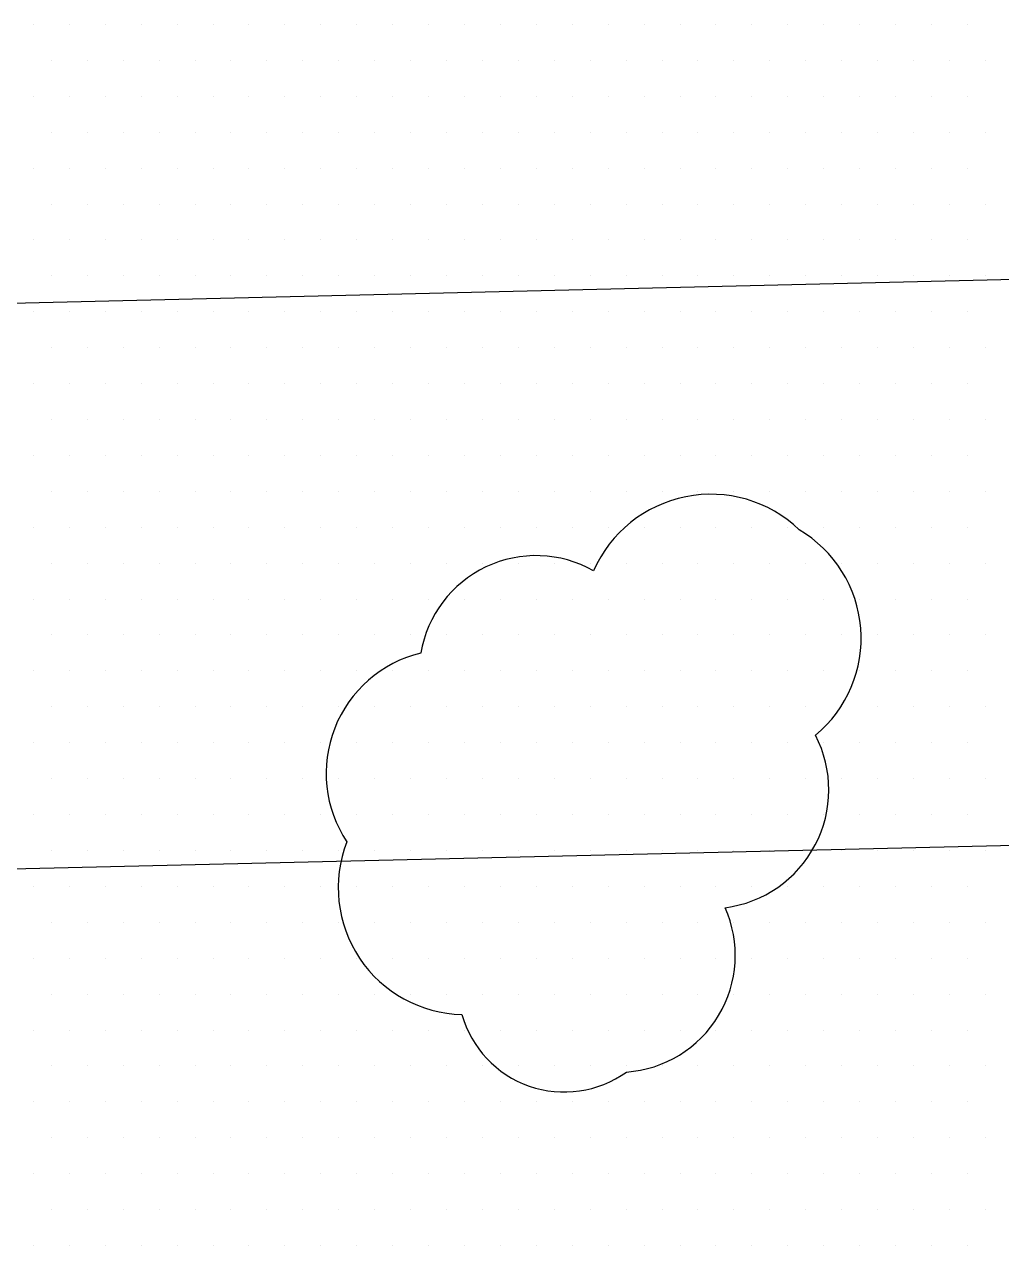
# Model space of a CAD drawing. Header units: millimetres. Extents: x 43168.9 to 43194.6, y -25545.1 to -25543.4.
# Drawn here: x 43172.0412 to 43172.1449, y -25544.8138 to -25544.6843 of the extents above; entities that cross this region are included whole.
import ezdxf

# ---------------------------------------------------------------- set-up
doc = ezdxf.new("R2010")
doc.units = ezdxf.units.MM
doc.header["$LTSCALE"] = 200
doc.linetypes.add('DASHDOT', pattern=[1, 0.5, -0.25, 0, -0.25])
doc.linetypes.add('HIDDEN2', pattern=[0.1875, 0.125, -0.0625])
doc.layers.add('cim_sgh', color=7, linetype='Continuous', true_color=0x248f00)
doc.layers.add('izd.tas.alt_sgh', color=214, linetype='HIDDEN2')
doc.layers.add('yapi-yaklasma_sgh', color=41, linetype='DASHDOT')

msp = doc.modelspace()

# ---------------------------------------------------------------- linework, layer by layer
for centre, radius, start, end in [((43172.11402, -25544.74767), 0.01357, 46.3055, 156.3055), ((43172.11663, -25544.74937), 0.01334, 309.5758, 59.5758), ((43172.09549, -25544.75299), 0.01238, 60.4544, 170.4544), ((43172.08637, -25544.76371), 0.01314, 103.6214, 213.6214), ((43172.11393, -25544.76545), 0.01261, 277.3445, 27.3445), ((43172.08794, -25544.77586), 0.01343, 158.7009, 268.7009), ((43172.10421, -25544.78301), 0.01241, 274.026, 24.026), ((43172.09849, -25544.78623), 0.01128, 195.7173, 305.7173)]:
    msp.add_arc(centre, radius, start, end)
at = {"layer": 'cim_sgh'}
for p, q in [((43172.04218, -25544.68426), (43172.04218, -25544.68426)), ((43172.04599, -25544.68426), (43172.04599, -25544.68426)), ((43172.0498, -25544.68426), (43172.0498, -25544.68426)), ((43172.05361, -25544.68426), (43172.05361, -25544.68426)), ((43172.05742, -25544.68426), (43172.05742, -25544.68426)), ((43172.06123, -25544.68426), (43172.06123, -25544.68426)), ((43172.06504, -25544.68426), (43172.06504, -25544.68426)), ((43172.06885, -25544.68426), (43172.06885, -25544.68426)), ((43172.07266, -25544.68426), (43172.07266, -25544.68426)), ((43172.07647, -25544.68426), (43172.07647, -25544.68426)), ((43172.08028, -25544.68426), (43172.08028, -25544.68426)), ((43172.08409, -25544.68426), (43172.08409, -25544.68426)), ((43172.0879, -25544.68426), (43172.0879, -25544.68426)), ((43172.09171, -25544.68426), (43172.09171, -25544.68426)), ((43172.09552, -25544.68426), (43172.09552, -25544.68426)), ((43172.09933, -25544.68426), (43172.09933, -25544.68426)), ((43172.10314, -25544.68426), (43172.10314, -25544.68426)), ((43172.10695, -25544.68426), (43172.10695, -25544.68426)), ((43172.11076, -25544.68426), (43172.11076, -25544.68426)), ((43172.11457, -25544.68426), (43172.11457, -25544.68426)), ((43172.11838, -25544.68426), (43172.11838, -25544.68426)), ((43172.12219, -25544.68426), (43172.12219, -25544.68426)), ((43172.126, -25544.68426), (43172.126, -25544.68426)), ((43172.12981, -25544.68426), (43172.12981, -25544.68426)), ((43172.13362, -25544.68426), (43172.13362, -25544.68426)), ((43172.13743, -25544.68426), (43172.13743, -25544.68426)), ((43172.14124, -25544.68426), (43172.14124, -25544.68426)), ((43172.04408, -25544.68807), (43172.04408, -25544.68807)), ((43172.04789, -25544.68807), (43172.04789, -25544.68807)), ((43172.0517, -25544.68807), (43172.0517, -25544.68807)), ((43172.05551, -25544.68807), (43172.05551, -25544.68807)), ((43172.05932, -25544.68807), (43172.05932, -25544.68807)), ((43172.06313, -25544.68807), (43172.06313, -25544.68807)), ((43172.06694, -25544.68807), (43172.06694, -25544.68807)), ((43172.07075, -25544.68807), (43172.07075, -25544.68807)), ((43172.07456, -25544.68807), (43172.07456, -25544.68807)), ((43172.07837, -25544.68807), (43172.07837, -25544.68807)), ((43172.08218, -25544.68807), (43172.08218, -25544.68807)), ((43172.08599, -25544.68807), (43172.08599, -25544.68807)), ((43172.0898, -25544.68807), (43172.0898, -25544.68807)), ((43172.09361, -25544.68807), (43172.09361, -25544.68807)), ((43172.09742, -25544.68807), (43172.09742, -25544.68807)), ((43172.10123, -25544.68807), (43172.10123, -25544.68807)), ((43172.10504, -25544.68807), (43172.10504, -25544.68807)), ((43172.10885, -25544.68807), (43172.10885, -25544.68807)), ((43172.11266, -25544.68807), (43172.11266, -25544.68807)), ((43172.11647, -25544.68807), (43172.11647, -25544.68807)), ((43172.12028, -25544.68807), (43172.12028, -25544.68807)), ((43172.12409, -25544.68807), (43172.12409, -25544.68807)), ((43172.1279, -25544.68807), (43172.1279, -25544.68807)), ((43172.13171, -25544.68807), (43172.13171, -25544.68807)), ((43172.13552, -25544.68807), (43172.13552, -25544.68807)), ((43172.13933, -25544.68807), (43172.13933, -25544.68807)), ((43172.14314, -25544.68807), (43172.14314, -25544.68807)), ((43172.04218, -25544.69188), (43172.04218, -25544.69188)), ((43172.04599, -25544.69188), (43172.04599, -25544.69188)), ((43172.0498, -25544.69188), (43172.0498, -25544.69188)), ((43172.05361, -25544.69188), (43172.05361, -25544.69188)), ((43172.05742, -25544.69188), (43172.05742, -25544.69188)), ((43172.06123, -25544.69188), (43172.06123, -25544.69188)), ((43172.06504, -25544.69188), (43172.06504, -25544.69188)), ((43172.06885, -25544.69188), (43172.06885, -25544.69188)), ((43172.07266, -25544.69188), (43172.07266, -25544.69188)), ((43172.07647, -25544.69188), (43172.07647, -25544.69188)), ((43172.08028, -25544.69188), (43172.08028, -25544.69188)), ((43172.08409, -25544.69188), (43172.08409, -25544.69188)), ((43172.0879, -25544.69188), (43172.0879, -25544.69188)), ((43172.09171, -25544.69188), (43172.09171, -25544.69188)), ((43172.09552, -25544.69188), (43172.09552, -25544.69188)), ((43172.09933, -25544.69188), (43172.09933, -25544.69188)), ((43172.10314, -25544.69188), (43172.10314, -25544.69188)), ((43172.10695, -25544.69188), (43172.10695, -25544.69188)), ((43172.11076, -25544.69188), (43172.11076, -25544.69188)), ((43172.11457, -25544.69188), (43172.11457, -25544.69188)), ((43172.11838, -25544.69188), (43172.11838, -25544.69188)), ((43172.12219, -25544.69188), (43172.12219, -25544.69188)), ((43172.126, -25544.69188), (43172.126, -25544.69188)), ((43172.12981, -25544.69188), (43172.12981, -25544.69188)), ((43172.13362, -25544.69188), (43172.13362, -25544.69188)), ((43172.13743, -25544.69188), (43172.13743, -25544.69188)), ((43172.14124, -25544.69188), (43172.14124, -25544.69188)), ((43172.04408, -25544.69569), (43172.04408, -25544.69569)), ((43172.04789, -25544.69569), (43172.04789, -25544.69569)), ((43172.0517, -25544.69569), (43172.0517, -25544.69569)), ((43172.05551, -25544.69569), (43172.05551, -25544.69569)), ((43172.05932, -25544.69569), (43172.05932, -25544.69569)), ((43172.06313, -25544.69569), (43172.06313, -25544.69569)), ((43172.06694, -25544.69569), (43172.06694, -25544.69569)), ((43172.07075, -25544.69569), (43172.07075, -25544.69569)), ((43172.07456, -25544.69569), (43172.07456, -25544.69569)), ((43172.07837, -25544.69569), (43172.07837, -25544.69569)), ((43172.08218, -25544.69569), (43172.08218, -25544.69569)), ((43172.08599, -25544.69569), (43172.08599, -25544.69569)), ((43172.0898, -25544.69569), (43172.0898, -25544.69569)), ((43172.09361, -25544.69569), (43172.09361, -25544.69569)), ((43172.09742, -25544.69569), (43172.09742, -25544.69569)), ((43172.10123, -25544.69569), (43172.10123, -25544.69569)), ((43172.10504, -25544.69569), (43172.10504, -25544.69569)), ((43172.10885, -25544.69569), (43172.10885, -25544.69569)), ((43172.11266, -25544.69569), (43172.11266, -25544.69569)), ((43172.11647, -25544.69569), (43172.11647, -25544.69569)), ((43172.12028, -25544.69569), (43172.12028, -25544.69569)), ((43172.12409, -25544.69569), (43172.12409, -25544.69569)), ((43172.1279, -25544.69569), (43172.1279, -25544.69569)), ((43172.13171, -25544.69569), (43172.13171, -25544.69569)), ((43172.13552, -25544.69569), (43172.13552, -25544.69569)), ((43172.13933, -25544.69569), (43172.13933, -25544.69569)), ((43172.14314, -25544.69569), (43172.14314, -25544.69569)), ((43172.04218, -25544.6995), (43172.04218, -25544.6995)), ((43172.04599, -25544.6995), (43172.04599, -25544.6995)), ((43172.0498, -25544.6995), (43172.0498, -25544.6995)), ((43172.05361, -25544.6995), (43172.05361, -25544.6995)), ((43172.05742, -25544.6995), (43172.05742, -25544.6995)), ((43172.06123, -25544.6995), (43172.06123, -25544.6995)), ((43172.06504, -25544.6995), (43172.06504, -25544.6995)), ((43172.06885, -25544.6995), (43172.06885, -25544.6995)), ((43172.07266, -25544.6995), (43172.07266, -25544.6995)), ((43172.07647, -25544.6995), (43172.07647, -25544.6995)), ((43172.08028, -25544.6995), (43172.08028, -25544.6995)), ((43172.08409, -25544.6995), (43172.08409, -25544.6995)), ((43172.0879, -25544.6995), (43172.0879, -25544.6995)), ((43172.09171, -25544.6995), (43172.09171, -25544.6995)), ((43172.09552, -25544.6995), (43172.09552, -25544.6995)), ((43172.09933, -25544.6995), (43172.09933, -25544.6995)), ((43172.10314, -25544.6995), (43172.10314, -25544.6995)), ((43172.10695, -25544.6995), (43172.10695, -25544.6995)), ((43172.11076, -25544.6995), (43172.11076, -25544.6995)), ((43172.11457, -25544.6995), (43172.11457, -25544.6995)), ((43172.11838, -25544.6995), (43172.11838, -25544.6995)), ((43172.12219, -25544.6995), (43172.12219, -25544.6995)), ((43172.126, -25544.6995), (43172.126, -25544.6995)), ((43172.12981, -25544.6995), (43172.12981, -25544.6995)), ((43172.13362, -25544.6995), (43172.13362, -25544.6995)), ((43172.13743, -25544.6995), (43172.13743, -25544.6995)), ((43172.14124, -25544.6995), (43172.14124, -25544.6995)), ((43172.04408, -25544.70331), (43172.04408, -25544.70331)), ((43172.04789, -25544.70331), (43172.04789, -25544.70331)), ((43172.0517, -25544.70331), (43172.0517, -25544.70331)), ((43172.05551, -25544.70331), (43172.05551, -25544.70331)), ((43172.05932, -25544.70331), (43172.05932, -25544.70331)), ((43172.06313, -25544.70331), (43172.06313, -25544.70331)), ((43172.06694, -25544.70331), (43172.06694, -25544.70331)), ((43172.07075, -25544.70331), (43172.07075, -25544.70331)), ((43172.07456, -25544.70331), (43172.07456, -25544.70331)), ((43172.07837, -25544.70331), (43172.07837, -25544.70331)), ((43172.08218, -25544.70331), (43172.08218, -25544.70331)), ((43172.08599, -25544.70331), (43172.08599, -25544.70331)), ((43172.0898, -25544.70331), (43172.0898, -25544.70331)), ((43172.09361, -25544.70331), (43172.09361, -25544.70331)), ((43172.09742, -25544.70331), (43172.09742, -25544.70331)), ((43172.10123, -25544.70331), (43172.10123, -25544.70331)), ((43172.10504, -25544.70331), (43172.10504, -25544.70331)), ((43172.10885, -25544.70331), (43172.10885, -25544.70331)), ((43172.11266, -25544.70331), (43172.11266, -25544.70331)), ((43172.11647, -25544.70331), (43172.11647, -25544.70331)), ((43172.12028, -25544.70331), (43172.12028, -25544.70331)), ((43172.12409, -25544.70331), (43172.12409, -25544.70331)), ((43172.1279, -25544.70331), (43172.1279, -25544.70331)), ((43172.13171, -25544.70331), (43172.13171, -25544.70331)), ((43172.13552, -25544.70331), (43172.13552, -25544.70331)), ((43172.13933, -25544.70331), (43172.13933, -25544.70331)), ((43172.14314, -25544.70331), (43172.14314, -25544.70331)), ((43172.04218, -25544.70712), (43172.04218, -25544.70712)), ((43172.04599, -25544.70712), (43172.04599, -25544.70712)), ((43172.0498, -25544.70712), (43172.0498, -25544.70712)), ((43172.05361, -25544.70712), (43172.05361, -25544.70712)), ((43172.05742, -25544.70712), (43172.05742, -25544.70712)), ((43172.06123, -25544.70712), (43172.06123, -25544.70712)), ((43172.06504, -25544.70712), (43172.06504, -25544.70712)), ((43172.06885, -25544.70712), (43172.06885, -25544.70712)), ((43172.07266, -25544.70712), (43172.07266, -25544.70712)), ((43172.07647, -25544.70712), (43172.07647, -25544.70712)), ((43172.08028, -25544.70712), (43172.08028, -25544.70712)), ((43172.08409, -25544.70712), (43172.08409, -25544.70712)), ((43172.0879, -25544.70712), (43172.0879, -25544.70712)), ((43172.09171, -25544.70712), (43172.09171, -25544.70712)), ((43172.09552, -25544.70712), (43172.09552, -25544.70712)), ((43172.09933, -25544.70712), (43172.09933, -25544.70712)), ((43172.10314, -25544.70712), (43172.10314, -25544.70712)), ((43172.10695, -25544.70712), (43172.10695, -25544.70712)), ((43172.11076, -25544.70712), (43172.11076, -25544.70712)), ((43172.11457, -25544.70712), (43172.11457, -25544.70712)), ((43172.11838, -25544.70712), (43172.11838, -25544.70712)), ((43172.12219, -25544.70712), (43172.12219, -25544.70712)), ((43172.126, -25544.70712), (43172.126, -25544.70712)), ((43172.12981, -25544.70712), (43172.12981, -25544.70712)), ((43172.13362, -25544.70712), (43172.13362, -25544.70712)), ((43172.13743, -25544.70712), (43172.13743, -25544.70712)), ((43172.14124, -25544.70712), (43172.14124, -25544.70712)), ((43172.04408, -25544.71093), (43172.04408, -25544.71093)), ((43172.04789, -25544.71093), (43172.04789, -25544.71093)), ((43172.0517, -25544.71093), (43172.0517, -25544.71093)), ((43172.05551, -25544.71093), (43172.05551, -25544.71093)), ((43172.05932, -25544.71093), (43172.05932, -25544.71093)), ((43172.06313, -25544.71093), (43172.06313, -25544.71093)), ((43172.06694, -25544.71093), (43172.06694, -25544.71093)), ((43172.07075, -25544.71093), (43172.07075, -25544.71093)), ((43172.07456, -25544.71093), (43172.07456, -25544.71093)), ((43172.07837, -25544.71093), (43172.07837, -25544.71093)), ((43172.08218, -25544.71093), (43172.08218, -25544.71093)), ((43172.08599, -25544.71093), (43172.08599, -25544.71093)), ((43172.0898, -25544.71093), (43172.0898, -25544.71093)), ((43172.09361, -25544.71093), (43172.09361, -25544.71093)), ((43172.09742, -25544.71093), (43172.09742, -25544.71093)), ((43172.10123, -25544.71093), (43172.10123, -25544.71093)), ((43172.10504, -25544.71093), (43172.10504, -25544.71093)), ((43172.10885, -25544.71093), (43172.10885, -25544.71093)), ((43172.11266, -25544.71093), (43172.11266, -25544.71093)), ((43172.11647, -25544.71093), (43172.11647, -25544.71093)), ((43172.12028, -25544.71093), (43172.12028, -25544.71093)), ((43172.12409, -25544.71093), (43172.12409, -25544.71093)), ((43172.1279, -25544.71093), (43172.1279, -25544.71093)), ((43172.13171, -25544.71093), (43172.13171, -25544.71093)), ((43172.13552, -25544.71093), (43172.13552, -25544.71093)), ((43172.13933, -25544.71093), (43172.13933, -25544.71093)), ((43172.14314, -25544.71093), (43172.14314, -25544.71093)), ((43172.04218, -25544.71474), (43172.04218, -25544.71474)), ((43172.04599, -25544.71474), (43172.04599, -25544.71474)), ((43172.0498, -25544.71474), (43172.0498, -25544.71474)), ((43172.05361, -25544.71474), (43172.05361, -25544.71474)), ((43172.05742, -25544.71474), (43172.05742, -25544.71474)), ((43172.06123, -25544.71474), (43172.06123, -25544.71474)), ((43172.06504, -25544.71474), (43172.06504, -25544.71474)), ((43172.06885, -25544.71474), (43172.06885, -25544.71474)), ((43172.07266, -25544.71474), (43172.07266, -25544.71474)), ((43172.07647, -25544.71474), (43172.07647, -25544.71474)), ((43172.08028, -25544.71474), (43172.08028, -25544.71474)), ((43172.08409, -25544.71474), (43172.08409, -25544.71474)), ((43172.0879, -25544.71474), (43172.0879, -25544.71474)), ((43172.09171, -25544.71474), (43172.09171, -25544.71474)), ((43172.09552, -25544.71474), (43172.09552, -25544.71474)), ((43172.09933, -25544.71474), (43172.09933, -25544.71474)), ((43172.10314, -25544.71474), (43172.10314, -25544.71474)), ((43172.10695, -25544.71474), (43172.10695, -25544.71474)), ((43172.11076, -25544.71474), (43172.11076, -25544.71474)), ((43172.11457, -25544.71474), (43172.11457, -25544.71474)), ((43172.11838, -25544.71474), (43172.11838, -25544.71474)), ((43172.12219, -25544.71474), (43172.12219, -25544.71474)), ((43172.126, -25544.71474), (43172.126, -25544.71474)), ((43172.12981, -25544.71474), (43172.12981, -25544.71474)), ((43172.13362, -25544.71474), (43172.13362, -25544.71474)), ((43172.13743, -25544.71474), (43172.13743, -25544.71474)), ((43172.14124, -25544.71474), (43172.14124, -25544.71474)), ((43172.04408, -25544.71855), (43172.04408, -25544.71855)), ((43172.04789, -25544.71855), (43172.04789, -25544.71855)), ((43172.0517, -25544.71855), (43172.0517, -25544.71855)), ((43172.05551, -25544.71855), (43172.05551, -25544.71855)), ((43172.05932, -25544.71855), (43172.05932, -25544.71855)), ((43172.06313, -25544.71855), (43172.06313, -25544.71855)), ((43172.06694, -25544.71855), (43172.06694, -25544.71855)), ((43172.07075, -25544.71855), (43172.07075, -25544.71855)), ((43172.07456, -25544.71855), (43172.07456, -25544.71855)), ((43172.07837, -25544.71855), (43172.07837, -25544.71855)), ((43172.08218, -25544.71855), (43172.08218, -25544.71855)), ((43172.08599, -25544.71855), (43172.08599, -25544.71855)), ((43172.0898, -25544.71855), (43172.0898, -25544.71855)), ((43172.09361, -25544.71855), (43172.09361, -25544.71855)), ((43172.09742, -25544.71855), (43172.09742, -25544.71855)), ((43172.10123, -25544.71855), (43172.10123, -25544.71855)), ((43172.10504, -25544.71855), (43172.10504, -25544.71855)), ((43172.10885, -25544.71855), (43172.10885, -25544.71855)), ((43172.11266, -25544.71855), (43172.11266, -25544.71855)), ((43172.11647, -25544.71855), (43172.11647, -25544.71855)), ((43172.12028, -25544.71855), (43172.12028, -25544.71855)), ((43172.12409, -25544.71855), (43172.12409, -25544.71855)), ((43172.1279, -25544.71855), (43172.1279, -25544.71855)), ((43172.13171, -25544.71855), (43172.13171, -25544.71855)), ((43172.13552, -25544.71855), (43172.13552, -25544.71855)), ((43172.13933, -25544.71855), (43172.13933, -25544.71855)), ((43172.14314, -25544.71855), (43172.14314, -25544.71855)), ((43172.04218, -25544.72236), (43172.04218, -25544.72236)), ((43172.04599, -25544.72236), (43172.04599, -25544.72236)), ((43172.0498, -25544.72236), (43172.0498, -25544.72236)), ((43172.05361, -25544.72236), (43172.05361, -25544.72236)), ((43172.05742, -25544.72236), (43172.05742, -25544.72236)), ((43172.06123, -25544.72236), (43172.06123, -25544.72236)), ((43172.06504, -25544.72236), (43172.06504, -25544.72236)), ((43172.06885, -25544.72236), (43172.06885, -25544.72236)), ((43172.07266, -25544.72236), (43172.07266, -25544.72236)), ((43172.07647, -25544.72236), (43172.07647, -25544.72236)), ((43172.08028, -25544.72236), (43172.08028, -25544.72236)), ((43172.08409, -25544.72236), (43172.08409, -25544.72236)), ((43172.0879, -25544.72236), (43172.0879, -25544.72236)), ((43172.09171, -25544.72236), (43172.09171, -25544.72236)), ((43172.09552, -25544.72236), (43172.09552, -25544.72236)), ((43172.09933, -25544.72236), (43172.09933, -25544.72236)), ((43172.10314, -25544.72236), (43172.10314, -25544.72236)), ((43172.10695, -25544.72236), (43172.10695, -25544.72236)), ((43172.11076, -25544.72236), (43172.11076, -25544.72236)), ((43172.11457, -25544.72236), (43172.11457, -25544.72236)), ((43172.11838, -25544.72236), (43172.11838, -25544.72236)), ((43172.12219, -25544.72236), (43172.12219, -25544.72236)), ((43172.126, -25544.72236), (43172.126, -25544.72236)), ((43172.12981, -25544.72236), (43172.12981, -25544.72236)), ((43172.13362, -25544.72236), (43172.13362, -25544.72236)), ((43172.13743, -25544.72236), (43172.13743, -25544.72236)), ((43172.14124, -25544.72236), (43172.14124, -25544.72236)), ((43172.04408, -25544.72617), (43172.04408, -25544.72617)), ((43172.04789, -25544.72617), (43172.04789, -25544.72617)), ((43172.0517, -25544.72617), (43172.0517, -25544.72617)), ((43172.05551, -25544.72617), (43172.05551, -25544.72617)), ((43172.05932, -25544.72617), (43172.05932, -25544.72617)), ((43172.06313, -25544.72617), (43172.06313, -25544.72617)), ((43172.06694, -25544.72617), (43172.06694, -25544.72617)), ((43172.07075, -25544.72617), (43172.07075, -25544.72617)), ((43172.07456, -25544.72617), (43172.07456, -25544.72617)), ((43172.07837, -25544.72617), (43172.07837, -25544.72617)), ((43172.08218, -25544.72617), (43172.08218, -25544.72617)), ((43172.08599, -25544.72617), (43172.08599, -25544.72617)), ((43172.0898, -25544.72617), (43172.0898, -25544.72617)), ((43172.09361, -25544.72617), (43172.09361, -25544.72617)), ((43172.09742, -25544.72617), (43172.09742, -25544.72617)), ((43172.10123, -25544.72617), (43172.10123, -25544.72617)), ((43172.10504, -25544.72617), (43172.10504, -25544.72617)), ((43172.10885, -25544.72617), (43172.10885, -25544.72617)), ((43172.11266, -25544.72617), (43172.11266, -25544.72617)), ((43172.11647, -25544.72617), (43172.11647, -25544.72617)), ((43172.12028, -25544.72617), (43172.12028, -25544.72617)), ((43172.12409, -25544.72617), (43172.12409, -25544.72617)), ((43172.1279, -25544.72617), (43172.1279, -25544.72617)), ((43172.13171, -25544.72617), (43172.13171, -25544.72617)), ((43172.13552, -25544.72617), (43172.13552, -25544.72617)), ((43172.13933, -25544.72617), (43172.13933, -25544.72617)), ((43172.14314, -25544.72617), (43172.14314, -25544.72617)), ((43172.04218, -25544.72998), (43172.04218, -25544.72998)), ((43172.04599, -25544.72998), (43172.04599, -25544.72998)), ((43172.0498, -25544.72998), (43172.0498, -25544.72998)), ((43172.05361, -25544.72998), (43172.05361, -25544.72998)), ((43172.05742, -25544.72998), (43172.05742, -25544.72998)), ((43172.06123, -25544.72998), (43172.06123, -25544.72998)), ((43172.06504, -25544.72998), (43172.06504, -25544.72998)), ((43172.06885, -25544.72998), (43172.06885, -25544.72998)), ((43172.07266, -25544.72998), (43172.07266, -25544.72998)), ((43172.07647, -25544.72998), (43172.07647, -25544.72998)), ((43172.08028, -25544.72998), (43172.08028, -25544.72998)), ((43172.08409, -25544.72998), (43172.08409, -25544.72998)), ((43172.0879, -25544.72998), (43172.0879, -25544.72998)), ((43172.09171, -25544.72998), (43172.09171, -25544.72998)), ((43172.09552, -25544.72998), (43172.09552, -25544.72998)), ((43172.09933, -25544.72998), (43172.09933, -25544.72998)), ((43172.10314, -25544.72998), (43172.10314, -25544.72998)), ((43172.10695, -25544.72998), (43172.10695, -25544.72998)), ((43172.11076, -25544.72998), (43172.11076, -25544.72998)), ((43172.11457, -25544.72998), (43172.11457, -25544.72998)), ((43172.11838, -25544.72998), (43172.11838, -25544.72998)), ((43172.12219, -25544.72998), (43172.12219, -25544.72998)), ((43172.126, -25544.72998), (43172.126, -25544.72998)), ((43172.12981, -25544.72998), (43172.12981, -25544.72998)), ((43172.13362, -25544.72998), (43172.13362, -25544.72998)), ((43172.13743, -25544.72998), (43172.13743, -25544.72998)), ((43172.14124, -25544.72998), (43172.14124, -25544.72998)), ((43172.04408, -25544.73379), (43172.04408, -25544.73379)), ((43172.04789, -25544.73379), (43172.04789, -25544.73379)), ((43172.0517, -25544.73379), (43172.0517, -25544.73379)), ((43172.05551, -25544.73379), (43172.05551, -25544.73379)), ((43172.05932, -25544.73379), (43172.05932, -25544.73379)), ((43172.06313, -25544.73379), (43172.06313, -25544.73379)), ((43172.06694, -25544.73379), (43172.06694, -25544.73379)), ((43172.07075, -25544.73379), (43172.07075, -25544.73379)), ((43172.07456, -25544.73379), (43172.07456, -25544.73379)), ((43172.07837, -25544.73379), (43172.07837, -25544.73379)), ((43172.08218, -25544.73379), (43172.08218, -25544.73379)), ((43172.08599, -25544.73379), (43172.08599, -25544.73379)), ((43172.0898, -25544.73379), (43172.0898, -25544.73379)), ((43172.09361, -25544.73379), (43172.09361, -25544.73379)), ((43172.09742, -25544.73379), (43172.09742, -25544.73379)), ((43172.10123, -25544.73379), (43172.10123, -25544.73379)), ((43172.10504, -25544.73379), (43172.10504, -25544.73379)), ((43172.10885, -25544.73379), (43172.10885, -25544.73379)), ((43172.11266, -25544.73379), (43172.11266, -25544.73379)), ((43172.11647, -25544.73379), (43172.11647, -25544.73379)), ((43172.12028, -25544.73379), (43172.12028, -25544.73379)), ((43172.12409, -25544.73379), (43172.12409, -25544.73379)), ((43172.1279, -25544.73379), (43172.1279, -25544.73379)), ((43172.13171, -25544.73379), (43172.13171, -25544.73379)), ((43172.13552, -25544.73379), (43172.13552, -25544.73379)), ((43172.13933, -25544.73379), (43172.13933, -25544.73379)), ((43172.14314, -25544.73379), (43172.14314, -25544.73379)), ((43172.04218, -25544.7376), (43172.04218, -25544.7376)), ((43172.04599, -25544.7376), (43172.04599, -25544.7376)), ((43172.0498, -25544.7376), (43172.0498, -25544.7376)), ((43172.05361, -25544.7376), (43172.05361, -25544.7376)), ((43172.05742, -25544.7376), (43172.05742, -25544.7376)), ((43172.06123, -25544.7376), (43172.06123, -25544.7376)), ((43172.06504, -25544.7376), (43172.06504, -25544.7376)), ((43172.06885, -25544.7376), (43172.06885, -25544.7376)), ((43172.07266, -25544.7376), (43172.07266, -25544.7376)), ((43172.07647, -25544.7376), (43172.07647, -25544.7376)), ((43172.08028, -25544.7376), (43172.08028, -25544.7376)), ((43172.08409, -25544.7376), (43172.08409, -25544.7376)), ((43172.0879, -25544.7376), (43172.0879, -25544.7376)), ((43172.09171, -25544.7376), (43172.09171, -25544.7376)), ((43172.09552, -25544.7376), (43172.09552, -25544.7376)), ((43172.09933, -25544.7376), (43172.09933, -25544.7376)), ((43172.10314, -25544.7376), (43172.10314, -25544.7376)), ((43172.10695, -25544.7376), (43172.10695, -25544.7376)), ((43172.11076, -25544.7376), (43172.11076, -25544.7376)), ((43172.11457, -25544.7376), (43172.11457, -25544.7376)), ((43172.11838, -25544.7376), (43172.11838, -25544.7376)), ((43172.12219, -25544.7376), (43172.12219, -25544.7376)), ((43172.126, -25544.7376), (43172.126, -25544.7376)), ((43172.12981, -25544.7376), (43172.12981, -25544.7376)), ((43172.13362, -25544.7376), (43172.13362, -25544.7376)), ((43172.13743, -25544.7376), (43172.13743, -25544.7376)), ((43172.14124, -25544.7376), (43172.14124, -25544.7376)), ((43172.04408, -25544.74141), (43172.04408, -25544.74141)), ((43172.04789, -25544.74141), (43172.04789, -25544.74141)), ((43172.0517, -25544.74141), (43172.0517, -25544.74141)), ((43172.05551, -25544.74141), (43172.05551, -25544.74141)), ((43172.05932, -25544.74141), (43172.05932, -25544.74141)), ((43172.06313, -25544.74141), (43172.06313, -25544.74141)), ((43172.06694, -25544.74141), (43172.06694, -25544.74141)), ((43172.07075, -25544.74141), (43172.07075, -25544.74141)), ((43172.07456, -25544.74141), (43172.07456, -25544.74141)), ((43172.07837, -25544.74141), (43172.07837, -25544.74141)), ((43172.08218, -25544.74141), (43172.08218, -25544.74141)), ((43172.08599, -25544.74141), (43172.08599, -25544.74141)), ((43172.0898, -25544.74141), (43172.0898, -25544.74141)), ((43172.09361, -25544.74141), (43172.09361, -25544.74141)), ((43172.09742, -25544.74141), (43172.09742, -25544.74141)), ((43172.10123, -25544.74141), (43172.10123, -25544.74141)), ((43172.10504, -25544.74141), (43172.10504, -25544.74141)), ((43172.10885, -25544.74141), (43172.10885, -25544.74141)), ((43172.11266, -25544.74141), (43172.11266, -25544.74141)), ((43172.11647, -25544.74141), (43172.11647, -25544.74141)), ((43172.12028, -25544.74141), (43172.12028, -25544.74141)), ((43172.12409, -25544.74141), (43172.12409, -25544.74141)), ((43172.1279, -25544.74141), (43172.1279, -25544.74141)), ((43172.13171, -25544.74141), (43172.13171, -25544.74141)), ((43172.13552, -25544.74141), (43172.13552, -25544.74141)), ((43172.13933, -25544.74141), (43172.13933, -25544.74141)), ((43172.14314, -25544.74141), (43172.14314, -25544.74141)), ((43172.04218, -25544.74522), (43172.04218, -25544.74522)), ((43172.04599, -25544.74522), (43172.04599, -25544.74522)), ((43172.0498, -25544.74522), (43172.0498, -25544.74522)), ((43172.05361, -25544.74522), (43172.05361, -25544.74522)), ((43172.05742, -25544.74522), (43172.05742, -25544.74522)), ((43172.06123, -25544.74522), (43172.06123, -25544.74522)), ((43172.06504, -25544.74522), (43172.06504, -25544.74522)), ((43172.06885, -25544.74522), (43172.06885, -25544.74522)), ((43172.07266, -25544.74522), (43172.07266, -25544.74522)), ((43172.07647, -25544.74522), (43172.07647, -25544.74522)), ((43172.08028, -25544.74522), (43172.08028, -25544.74522)), ((43172.08409, -25544.74522), (43172.08409, -25544.74522)), ((43172.0879, -25544.74522), (43172.0879, -25544.74522)), ((43172.09171, -25544.74522), (43172.09171, -25544.74522)), ((43172.09552, -25544.74522), (43172.09552, -25544.74522)), ((43172.09933, -25544.74522), (43172.09933, -25544.74522)), ((43172.10314, -25544.74522), (43172.10314, -25544.74522)), ((43172.10695, -25544.74522), (43172.10695, -25544.74522)), ((43172.11076, -25544.74522), (43172.11076, -25544.74522)), ((43172.11457, -25544.74522), (43172.11457, -25544.74522)), ((43172.11838, -25544.74522), (43172.11838, -25544.74522)), ((43172.12219, -25544.74522), (43172.12219, -25544.74522)), ((43172.126, -25544.74522), (43172.126, -25544.74522)), ((43172.12981, -25544.74522), (43172.12981, -25544.74522)), ((43172.13362, -25544.74522), (43172.13362, -25544.74522)), ((43172.13743, -25544.74522), (43172.13743, -25544.74522)), ((43172.14124, -25544.74522), (43172.14124, -25544.74522)), ((43172.04408, -25544.74903), (43172.04408, -25544.74903)), ((43172.04789, -25544.74903), (43172.04789, -25544.74903)), ((43172.0517, -25544.74903), (43172.0517, -25544.74903)), ((43172.05551, -25544.74903), (43172.05551, -25544.74903)), ((43172.05932, -25544.74903), (43172.05932, -25544.74903)), ((43172.06313, -25544.74903), (43172.06313, -25544.74903)), ((43172.06694, -25544.74903), (43172.06694, -25544.74903)), ((43172.07075, -25544.74903), (43172.07075, -25544.74903)), ((43172.07456, -25544.74903), (43172.07456, -25544.74903)), ((43172.07837, -25544.74903), (43172.07837, -25544.74903)), ((43172.08218, -25544.74903), (43172.08218, -25544.74903)), ((43172.08599, -25544.74903), (43172.08599, -25544.74903)), ((43172.0898, -25544.74903), (43172.0898, -25544.74903)), ((43172.09361, -25544.74903), (43172.09361, -25544.74903)), ((43172.09742, -25544.74903), (43172.09742, -25544.74903)), ((43172.10123, -25544.74903), (43172.10123, -25544.74903)), ((43172.10504, -25544.74903), (43172.10504, -25544.74903)), ((43172.10885, -25544.74903), (43172.10885, -25544.74903)), ((43172.11266, -25544.74903), (43172.11266, -25544.74903)), ((43172.11647, -25544.74903), (43172.11647, -25544.74903)), ((43172.12028, -25544.74903), (43172.12028, -25544.74903)), ((43172.12409, -25544.74903), (43172.12409, -25544.74903)), ((43172.1279, -25544.74903), (43172.1279, -25544.74903)), ((43172.13171, -25544.74903), (43172.13171, -25544.74903)), ((43172.13552, -25544.74903), (43172.13552, -25544.74903)), ((43172.13933, -25544.74903), (43172.13933, -25544.74903)), ((43172.14314, -25544.74903), (43172.14314, -25544.74903)), ((43172.04218, -25544.75284), (43172.04218, -25544.75284)), ((43172.04599, -25544.75284), (43172.04599, -25544.75284)), ((43172.0498, -25544.75284), (43172.0498, -25544.75284)), ((43172.05361, -25544.75284), (43172.05361, -25544.75284)), ((43172.05742, -25544.75284), (43172.05742, -25544.75284)), ((43172.06123, -25544.75284), (43172.06123, -25544.75284)), ((43172.06504, -25544.75284), (43172.06504, -25544.75284)), ((43172.06885, -25544.75284), (43172.06885, -25544.75284)), ((43172.07266, -25544.75284), (43172.07266, -25544.75284)), ((43172.07647, -25544.75284), (43172.07647, -25544.75284)), ((43172.08028, -25544.75284), (43172.08028, -25544.75284)), ((43172.08409, -25544.75284), (43172.08409, -25544.75284)), ((43172.0879, -25544.75284), (43172.0879, -25544.75284)), ((43172.09171, -25544.75284), (43172.09171, -25544.75284)), ((43172.09552, -25544.75284), (43172.09552, -25544.75284)), ((43172.09933, -25544.75284), (43172.09933, -25544.75284)), ((43172.10314, -25544.75284), (43172.10314, -25544.75284)), ((43172.10695, -25544.75284), (43172.10695, -25544.75284)), ((43172.11076, -25544.75284), (43172.11076, -25544.75284)), ((43172.11457, -25544.75284), (43172.11457, -25544.75284)), ((43172.11838, -25544.75284), (43172.11838, -25544.75284)), ((43172.12219, -25544.75284), (43172.12219, -25544.75284)), ((43172.126, -25544.75284), (43172.126, -25544.75284)), ((43172.12981, -25544.75284), (43172.12981, -25544.75284)), ((43172.13362, -25544.75284), (43172.13362, -25544.75284)), ((43172.13743, -25544.75284), (43172.13743, -25544.75284)), ((43172.14124, -25544.75284), (43172.14124, -25544.75284)), ((43172.04408, -25544.75665), (43172.04408, -25544.75665)), ((43172.04789, -25544.75665), (43172.04789, -25544.75665)), ((43172.0517, -25544.75665), (43172.0517, -25544.75665)), ((43172.05551, -25544.75665), (43172.05551, -25544.75665)), ((43172.05932, -25544.75665), (43172.05932, -25544.75665)), ((43172.06313, -25544.75665), (43172.06313, -25544.75665)), ((43172.06694, -25544.75665), (43172.06694, -25544.75665)), ((43172.07075, -25544.75665), (43172.07075, -25544.75665)), ((43172.07456, -25544.75665), (43172.07456, -25544.75665)), ((43172.07837, -25544.75665), (43172.07837, -25544.75665)), ((43172.08218, -25544.75665), (43172.08218, -25544.75665)), ((43172.08599, -25544.75665), (43172.08599, -25544.75665)), ((43172.0898, -25544.75665), (43172.0898, -25544.75665)), ((43172.09361, -25544.75665), (43172.09361, -25544.75665)), ((43172.09742, -25544.75665), (43172.09742, -25544.75665)), ((43172.10123, -25544.75665), (43172.10123, -25544.75665)), ((43172.10504, -25544.75665), (43172.10504, -25544.75665)), ((43172.10885, -25544.75665), (43172.10885, -25544.75665)), ((43172.11266, -25544.75665), (43172.11266, -25544.75665)), ((43172.11647, -25544.75665), (43172.11647, -25544.75665)), ((43172.12028, -25544.75665), (43172.12028, -25544.75665)), ((43172.12409, -25544.75665), (43172.12409, -25544.75665)), ((43172.1279, -25544.75665), (43172.1279, -25544.75665)), ((43172.13171, -25544.75665), (43172.13171, -25544.75665)), ((43172.13552, -25544.75665), (43172.13552, -25544.75665)), ((43172.13933, -25544.75665), (43172.13933, -25544.75665)), ((43172.14314, -25544.75665), (43172.14314, -25544.75665)), ((43172.04218, -25544.76046), (43172.04218, -25544.76046)), ((43172.04599, -25544.76046), (43172.04599, -25544.76046)), ((43172.0498, -25544.76046), (43172.0498, -25544.76046)), ((43172.05361, -25544.76046), (43172.05361, -25544.76046)), ((43172.05742, -25544.76046), (43172.05742, -25544.76046)), ((43172.06123, -25544.76046), (43172.06123, -25544.76046)), ((43172.06504, -25544.76046), (43172.06504, -25544.76046)), ((43172.06885, -25544.76046), (43172.06885, -25544.76046)), ((43172.07266, -25544.76046), (43172.07266, -25544.76046)), ((43172.07647, -25544.76046), (43172.07647, -25544.76046)), ((43172.08028, -25544.76046), (43172.08028, -25544.76046)), ((43172.08409, -25544.76046), (43172.08409, -25544.76046)), ((43172.0879, -25544.76046), (43172.0879, -25544.76046)), ((43172.09171, -25544.76046), (43172.09171, -25544.76046)), ((43172.09552, -25544.76046), (43172.09552, -25544.76046)), ((43172.09933, -25544.76046), (43172.09933, -25544.76046)), ((43172.10314, -25544.76046), (43172.10314, -25544.76046)), ((43172.10695, -25544.76046), (43172.10695, -25544.76046)), ((43172.11076, -25544.76046), (43172.11076, -25544.76046)), ((43172.11457, -25544.76046), (43172.11457, -25544.76046)), ((43172.11838, -25544.76046), (43172.11838, -25544.76046)), ((43172.12219, -25544.76046), (43172.12219, -25544.76046)), ((43172.126, -25544.76046), (43172.126, -25544.76046)), ((43172.12981, -25544.76046), (43172.12981, -25544.76046)), ((43172.13362, -25544.76046), (43172.13362, -25544.76046)), ((43172.13743, -25544.76046), (43172.13743, -25544.76046)), ((43172.14124, -25544.76046), (43172.14124, -25544.76046)), ((43172.04408, -25544.76427), (43172.04408, -25544.76427)), ((43172.04789, -25544.76427), (43172.04789, -25544.76427)), ((43172.0517, -25544.76427), (43172.0517, -25544.76427)), ((43172.05551, -25544.76427), (43172.05551, -25544.76427)), ((43172.05932, -25544.76427), (43172.05932, -25544.76427)), ((43172.06313, -25544.76427), (43172.06313, -25544.76427)), ((43172.06694, -25544.76427), (43172.06694, -25544.76427)), ((43172.07075, -25544.76427), (43172.07075, -25544.76427)), ((43172.07456, -25544.76427), (43172.07456, -25544.76427)), ((43172.07837, -25544.76427), (43172.07837, -25544.76427)), ((43172.08218, -25544.76427), (43172.08218, -25544.76427)), ((43172.08599, -25544.76427), (43172.08599, -25544.76427)), ((43172.0898, -25544.76427), (43172.0898, -25544.76427)), ((43172.09361, -25544.76427), (43172.09361, -25544.76427)), ((43172.09742, -25544.76427), (43172.09742, -25544.76427)), ((43172.10123, -25544.76427), (43172.10123, -25544.76427)), ((43172.10504, -25544.76427), (43172.10504, -25544.76427)), ((43172.10885, -25544.76427), (43172.10885, -25544.76427)), ((43172.11266, -25544.76427), (43172.11266, -25544.76427)), ((43172.11647, -25544.76427), (43172.11647, -25544.76427)), ((43172.12028, -25544.76427), (43172.12028, -25544.76427)), ((43172.12409, -25544.76427), (43172.12409, -25544.76427)), ((43172.1279, -25544.76427), (43172.1279, -25544.76427)), ((43172.13171, -25544.76427), (43172.13171, -25544.76427)), ((43172.13552, -25544.76427), (43172.13552, -25544.76427)), ((43172.13933, -25544.76427), (43172.13933, -25544.76427)), ((43172.14314, -25544.76427), (43172.14314, -25544.76427)), ((43172.04218, -25544.76808), (43172.04218, -25544.76808)), ((43172.04599, -25544.76808), (43172.04599, -25544.76808)), ((43172.0498, -25544.76808), (43172.0498, -25544.76808)), ((43172.05361, -25544.76808), (43172.05361, -25544.76808)), ((43172.05742, -25544.76808), (43172.05742, -25544.76808)), ((43172.06123, -25544.76808), (43172.06123, -25544.76808)), ((43172.06504, -25544.76808), (43172.06504, -25544.76808)), ((43172.06885, -25544.76808), (43172.06885, -25544.76808)), ((43172.07266, -25544.76808), (43172.07266, -25544.76808)), ((43172.07647, -25544.76808), (43172.07647, -25544.76808)), ((43172.08028, -25544.76808), (43172.08028, -25544.76808)), ((43172.08409, -25544.76808), (43172.08409, -25544.76808)), ((43172.0879, -25544.76808), (43172.0879, -25544.76808)), ((43172.09171, -25544.76808), (43172.09171, -25544.76808)), ((43172.09552, -25544.76808), (43172.09552, -25544.76808)), ((43172.09933, -25544.76808), (43172.09933, -25544.76808)), ((43172.10314, -25544.76808), (43172.10314, -25544.76808)), ((43172.10695, -25544.76808), (43172.10695, -25544.76808)), ((43172.11076, -25544.76808), (43172.11076, -25544.76808)), ((43172.11457, -25544.76808), (43172.11457, -25544.76808)), ((43172.11838, -25544.76808), (43172.11838, -25544.76808)), ((43172.12219, -25544.76808), (43172.12219, -25544.76808)), ((43172.126, -25544.76808), (43172.126, -25544.76808)), ((43172.12981, -25544.76808), (43172.12981, -25544.76808)), ((43172.13362, -25544.76808), (43172.13362, -25544.76808)), ((43172.13743, -25544.76808), (43172.13743, -25544.76808)), ((43172.14124, -25544.76808), (43172.14124, -25544.76808)), ((43172.04408, -25544.77189), (43172.04408, -25544.77189)), ((43172.04789, -25544.77189), (43172.04789, -25544.77189)), ((43172.0517, -25544.77189), (43172.0517, -25544.77189)), ((43172.05551, -25544.77189), (43172.05551, -25544.77189)), ((43172.05932, -25544.77189), (43172.05932, -25544.77189)), ((43172.06313, -25544.77189), (43172.06313, -25544.77189)), ((43172.06694, -25544.77189), (43172.06694, -25544.77189)), ((43172.07075, -25544.77189), (43172.07075, -25544.77189)), ((43172.07456, -25544.77189), (43172.07456, -25544.77189)), ((43172.07837, -25544.77189), (43172.07837, -25544.77189)), ((43172.08218, -25544.77189), (43172.08218, -25544.77189)), ((43172.08599, -25544.77189), (43172.08599, -25544.77189)), ((43172.0898, -25544.77189), (43172.0898, -25544.77189)), ((43172.09361, -25544.77189), (43172.09361, -25544.77189)), ((43172.09742, -25544.77189), (43172.09742, -25544.77189)), ((43172.10123, -25544.77189), (43172.10123, -25544.77189)), ((43172.10504, -25544.77189), (43172.10504, -25544.77189)), ((43172.10885, -25544.77189), (43172.10885, -25544.77189)), ((43172.11266, -25544.77189), (43172.11266, -25544.77189)), ((43172.11647, -25544.77189), (43172.11647, -25544.77189)), ((43172.12028, -25544.77189), (43172.12028, -25544.77189)), ((43172.12409, -25544.77189), (43172.12409, -25544.77189)), ((43172.1279, -25544.77189), (43172.1279, -25544.77189)), ((43172.13171, -25544.77189), (43172.13171, -25544.77189)), ((43172.13552, -25544.77189), (43172.13552, -25544.77189)), ((43172.13933, -25544.77189), (43172.13933, -25544.77189)), ((43172.14314, -25544.77189), (43172.14314, -25544.77189)), ((43172.04218, -25544.7757), (43172.04218, -25544.7757)), ((43172.04599, -25544.7757), (43172.04599, -25544.7757)), ((43172.0498, -25544.7757), (43172.0498, -25544.7757)), ((43172.05361, -25544.7757), (43172.05361, -25544.7757)), ((43172.05742, -25544.7757), (43172.05742, -25544.7757)), ((43172.06123, -25544.7757), (43172.06123, -25544.7757)), ((43172.06504, -25544.7757), (43172.06504, -25544.7757)), ((43172.06885, -25544.7757), (43172.06885, -25544.7757)), ((43172.07266, -25544.7757), (43172.07266, -25544.7757)), ((43172.07647, -25544.7757), (43172.07647, -25544.7757)), ((43172.08028, -25544.7757), (43172.08028, -25544.7757)), ((43172.08409, -25544.7757), (43172.08409, -25544.7757)), ((43172.0879, -25544.7757), (43172.0879, -25544.7757)), ((43172.09171, -25544.7757), (43172.09171, -25544.7757)), ((43172.09552, -25544.7757), (43172.09552, -25544.7757)), ((43172.09933, -25544.7757), (43172.09933, -25544.7757)), ((43172.10314, -25544.7757), (43172.10314, -25544.7757)), ((43172.10695, -25544.7757), (43172.10695, -25544.7757)), ((43172.11076, -25544.7757), (43172.11076, -25544.7757)), ((43172.11457, -25544.7757), (43172.11457, -25544.7757)), ((43172.11838, -25544.7757), (43172.11838, -25544.7757)), ((43172.12219, -25544.7757), (43172.12219, -25544.7757)), ((43172.126, -25544.7757), (43172.126, -25544.7757)), ((43172.12981, -25544.7757), (43172.12981, -25544.7757)), ((43172.13362, -25544.7757), (43172.13362, -25544.7757)), ((43172.13743, -25544.7757), (43172.13743, -25544.7757)), ((43172.14124, -25544.7757), (43172.14124, -25544.7757)), ((43172.04408, -25544.77951), (43172.04408, -25544.77951)), ((43172.04789, -25544.77951), (43172.04789, -25544.77951)), ((43172.0517, -25544.77951), (43172.0517, -25544.77951)), ((43172.05551, -25544.77951), (43172.05551, -25544.77951)), ((43172.05932, -25544.77951), (43172.05932, -25544.77951)), ((43172.06313, -25544.77951), (43172.06313, -25544.77951)), ((43172.06694, -25544.77951), (43172.06694, -25544.77951)), ((43172.07075, -25544.77951), (43172.07075, -25544.77951)), ((43172.07456, -25544.77951), (43172.07456, -25544.77951)), ((43172.07837, -25544.77951), (43172.07837, -25544.77951)), ((43172.08218, -25544.77951), (43172.08218, -25544.77951)), ((43172.08599, -25544.77951), (43172.08599, -25544.77951)), ((43172.0898, -25544.77951), (43172.0898, -25544.77951)), ((43172.09361, -25544.77951), (43172.09361, -25544.77951)), ((43172.09742, -25544.77951), (43172.09742, -25544.77951)), ((43172.10123, -25544.77951), (43172.10123, -25544.77951)), ((43172.10504, -25544.77951), (43172.10504, -25544.77951)), ((43172.10885, -25544.77951), (43172.10885, -25544.77951)), ((43172.11266, -25544.77951), (43172.11266, -25544.77951)), ((43172.11647, -25544.77951), (43172.11647, -25544.77951)), ((43172.12028, -25544.77951), (43172.12028, -25544.77951)), ((43172.12409, -25544.77951), (43172.12409, -25544.77951)), ((43172.1279, -25544.77951), (43172.1279, -25544.77951)), ((43172.13171, -25544.77951), (43172.13171, -25544.77951)), ((43172.13552, -25544.77951), (43172.13552, -25544.77951)), ((43172.13933, -25544.77951), (43172.13933, -25544.77951)), ((43172.14314, -25544.77951), (43172.14314, -25544.77951)), ((43172.04218, -25544.78332), (43172.04218, -25544.78332)), ((43172.04599, -25544.78332), (43172.04599, -25544.78332)), ((43172.0498, -25544.78332), (43172.0498, -25544.78332)), ((43172.05361, -25544.78332), (43172.05361, -25544.78332)), ((43172.05742, -25544.78332), (43172.05742, -25544.78332)), ((43172.06123, -25544.78332), (43172.06123, -25544.78332)), ((43172.06504, -25544.78332), (43172.06504, -25544.78332)), ((43172.06885, -25544.78332), (43172.06885, -25544.78332)), ((43172.07266, -25544.78332), (43172.07266, -25544.78332)), ((43172.07647, -25544.78332), (43172.07647, -25544.78332)), ((43172.08028, -25544.78332), (43172.08028, -25544.78332)), ((43172.08409, -25544.78332), (43172.08409, -25544.78332)), ((43172.0879, -25544.78332), (43172.0879, -25544.78332)), ((43172.09171, -25544.78332), (43172.09171, -25544.78332)), ((43172.09552, -25544.78332), (43172.09552, -25544.78332)), ((43172.09933, -25544.78332), (43172.09933, -25544.78332)), ((43172.10314, -25544.78332), (43172.10314, -25544.78332)), ((43172.10695, -25544.78332), (43172.10695, -25544.78332)), ((43172.11076, -25544.78332), (43172.11076, -25544.78332)), ((43172.11457, -25544.78332), (43172.11457, -25544.78332)), ((43172.11838, -25544.78332), (43172.11838, -25544.78332)), ((43172.12219, -25544.78332), (43172.12219, -25544.78332)), ((43172.126, -25544.78332), (43172.126, -25544.78332)), ((43172.12981, -25544.78332), (43172.12981, -25544.78332)), ((43172.13362, -25544.78332), (43172.13362, -25544.78332)), ((43172.13743, -25544.78332), (43172.13743, -25544.78332)), ((43172.14124, -25544.78332), (43172.14124, -25544.78332)), ((43172.04408, -25544.78713), (43172.04408, -25544.78713)), ((43172.04789, -25544.78713), (43172.04789, -25544.78713)), ((43172.0517, -25544.78713), (43172.0517, -25544.78713)), ((43172.05551, -25544.78713), (43172.05551, -25544.78713)), ((43172.05932, -25544.78713), (43172.05932, -25544.78713)), ((43172.06313, -25544.78713), (43172.06313, -25544.78713)), ((43172.06694, -25544.78713), (43172.06694, -25544.78713)), ((43172.07075, -25544.78713), (43172.07075, -25544.78713)), ((43172.07456, -25544.78713), (43172.07456, -25544.78713)), ((43172.07837, -25544.78713), (43172.07837, -25544.78713)), ((43172.08218, -25544.78713), (43172.08218, -25544.78713)), ((43172.08599, -25544.78713), (43172.08599, -25544.78713)), ((43172.0898, -25544.78713), (43172.0898, -25544.78713)), ((43172.09361, -25544.78713), (43172.09361, -25544.78713)), ((43172.09742, -25544.78713), (43172.09742, -25544.78713)), ((43172.10123, -25544.78713), (43172.10123, -25544.78713)), ((43172.10504, -25544.78713), (43172.10504, -25544.78713)), ((43172.10885, -25544.78713), (43172.10885, -25544.78713)), ((43172.11266, -25544.78713), (43172.11266, -25544.78713)), ((43172.11647, -25544.78713), (43172.11647, -25544.78713)), ((43172.12028, -25544.78713), (43172.12028, -25544.78713)), ((43172.12409, -25544.78713), (43172.12409, -25544.78713)), ((43172.1279, -25544.78713), (43172.1279, -25544.78713)), ((43172.13171, -25544.78713), (43172.13171, -25544.78713)), ((43172.13552, -25544.78713), (43172.13552, -25544.78713)), ((43172.13933, -25544.78713), (43172.13933, -25544.78713)), ((43172.14314, -25544.78713), (43172.14314, -25544.78713)), ((43172.04218, -25544.79094), (43172.04218, -25544.79094)), ((43172.04599, -25544.79094), (43172.04599, -25544.79094)), ((43172.0498, -25544.79094), (43172.0498, -25544.79094)), ((43172.05361, -25544.79094), (43172.05361, -25544.79094)), ((43172.05742, -25544.79094), (43172.05742, -25544.79094)), ((43172.06123, -25544.79094), (43172.06123, -25544.79094)), ((43172.06504, -25544.79094), (43172.06504, -25544.79094)), ((43172.06885, -25544.79094), (43172.06885, -25544.79094)), ((43172.07266, -25544.79094), (43172.07266, -25544.79094)), ((43172.07647, -25544.79094), (43172.07647, -25544.79094)), ((43172.08028, -25544.79094), (43172.08028, -25544.79094)), ((43172.08409, -25544.79094), (43172.08409, -25544.79094)), ((43172.0879, -25544.79094), (43172.0879, -25544.79094)), ((43172.09171, -25544.79094), (43172.09171, -25544.79094)), ((43172.09552, -25544.79094), (43172.09552, -25544.79094)), ((43172.09933, -25544.79094), (43172.09933, -25544.79094)), ((43172.10314, -25544.79094), (43172.10314, -25544.79094)), ((43172.10695, -25544.79094), (43172.10695, -25544.79094)), ((43172.11076, -25544.79094), (43172.11076, -25544.79094)), ((43172.11457, -25544.79094), (43172.11457, -25544.79094)), ((43172.11838, -25544.79094), (43172.11838, -25544.79094)), ((43172.12219, -25544.79094), (43172.12219, -25544.79094)), ((43172.126, -25544.79094), (43172.126, -25544.79094)), ((43172.12981, -25544.79094), (43172.12981, -25544.79094)), ((43172.13362, -25544.79094), (43172.13362, -25544.79094)), ((43172.13743, -25544.79094), (43172.13743, -25544.79094)), ((43172.14124, -25544.79094), (43172.14124, -25544.79094)), ((43172.04408, -25544.79475), (43172.04408, -25544.79475)), ((43172.04789, -25544.79475), (43172.04789, -25544.79475)), ((43172.0517, -25544.79475), (43172.0517, -25544.79475)), ((43172.05551, -25544.79475), (43172.05551, -25544.79475)), ((43172.05932, -25544.79475), (43172.05932, -25544.79475)), ((43172.06313, -25544.79475), (43172.06313, -25544.79475)), ((43172.06694, -25544.79475), (43172.06694, -25544.79475)), ((43172.07075, -25544.79475), (43172.07075, -25544.79475)), ((43172.07456, -25544.79475), (43172.07456, -25544.79475)), ((43172.07837, -25544.79475), (43172.07837, -25544.79475)), ((43172.08218, -25544.79475), (43172.08218, -25544.79475)), ((43172.08599, -25544.79475), (43172.08599, -25544.79475)), ((43172.0898, -25544.79475), (43172.0898, -25544.79475)), ((43172.09361, -25544.79475), (43172.09361, -25544.79475)), ((43172.09742, -25544.79475), (43172.09742, -25544.79475)), ((43172.10123, -25544.79475), (43172.10123, -25544.79475)), ((43172.10504, -25544.79475), (43172.10504, -25544.79475)), ((43172.10885, -25544.79475), (43172.10885, -25544.79475)), ((43172.11266, -25544.79475), (43172.11266, -25544.79475)), ((43172.11647, -25544.79475), (43172.11647, -25544.79475)), ((43172.12028, -25544.79475), (43172.12028, -25544.79475)), ((43172.12409, -25544.79475), (43172.12409, -25544.79475)), ((43172.1279, -25544.79475), (43172.1279, -25544.79475)), ((43172.13171, -25544.79475), (43172.13171, -25544.79475)), ((43172.13552, -25544.79475), (43172.13552, -25544.79475)), ((43172.13933, -25544.79475), (43172.13933, -25544.79475)), ((43172.14314, -25544.79475), (43172.14314, -25544.79475)), ((43172.04218, -25544.79856), (43172.04218, -25544.79856)), ((43172.04599, -25544.79856), (43172.04599, -25544.79856)), ((43172.0498, -25544.79856), (43172.0498, -25544.79856)), ((43172.05361, -25544.79856), (43172.05361, -25544.79856)), ((43172.05742, -25544.79856), (43172.05742, -25544.79856)), ((43172.06123, -25544.79856), (43172.06123, -25544.79856)), ((43172.06504, -25544.79856), (43172.06504, -25544.79856)), ((43172.06885, -25544.79856), (43172.06885, -25544.79856)), ((43172.07266, -25544.79856), (43172.07266, -25544.79856)), ((43172.07647, -25544.79856), (43172.07647, -25544.79856)), ((43172.08028, -25544.79856), (43172.08028, -25544.79856)), ((43172.08409, -25544.79856), (43172.08409, -25544.79856)), ((43172.0879, -25544.79856), (43172.0879, -25544.79856)), ((43172.09171, -25544.79856), (43172.09171, -25544.79856)), ((43172.09552, -25544.79856), (43172.09552, -25544.79856)), ((43172.09933, -25544.79856), (43172.09933, -25544.79856)), ((43172.10314, -25544.79856), (43172.10314, -25544.79856)), ((43172.10695, -25544.79856), (43172.10695, -25544.79856)), ((43172.11076, -25544.79856), (43172.11076, -25544.79856)), ((43172.11457, -25544.79856), (43172.11457, -25544.79856)), ((43172.11838, -25544.79856), (43172.11838, -25544.79856)), ((43172.12219, -25544.79856), (43172.12219, -25544.79856)), ((43172.126, -25544.79856), (43172.126, -25544.79856)), ((43172.12981, -25544.79856), (43172.12981, -25544.79856)), ((43172.13362, -25544.79856), (43172.13362, -25544.79856)), ((43172.13743, -25544.79856), (43172.13743, -25544.79856)), ((43172.14124, -25544.79856), (43172.14124, -25544.79856)), ((43172.04408, -25544.80237), (43172.04408, -25544.80237)), ((43172.04789, -25544.80237), (43172.04789, -25544.80237)), ((43172.0517, -25544.80237), (43172.0517, -25544.80237)), ((43172.05551, -25544.80237), (43172.05551, -25544.80237)), ((43172.05932, -25544.80237), (43172.05932, -25544.80237)), ((43172.06313, -25544.80237), (43172.06313, -25544.80237)), ((43172.06694, -25544.80237), (43172.06694, -25544.80237)), ((43172.07075, -25544.80237), (43172.07075, -25544.80237)), ((43172.07456, -25544.80237), (43172.07456, -25544.80237)), ((43172.07837, -25544.80237), (43172.07837, -25544.80237)), ((43172.08218, -25544.80237), (43172.08218, -25544.80237)), ((43172.08599, -25544.80237), (43172.08599, -25544.80237)), ((43172.0898, -25544.80237), (43172.0898, -25544.80237)), ((43172.09361, -25544.80237), (43172.09361, -25544.80237)), ((43172.09742, -25544.80237), (43172.09742, -25544.80237)), ((43172.10123, -25544.80237), (43172.10123, -25544.80237)), ((43172.10504, -25544.80237), (43172.10504, -25544.80237)), ((43172.10885, -25544.80237), (43172.10885, -25544.80237)), ((43172.11266, -25544.80237), (43172.11266, -25544.80237)), ((43172.11647, -25544.80237), (43172.11647, -25544.80237)), ((43172.12028, -25544.80237), (43172.12028, -25544.80237)), ((43172.12409, -25544.80237), (43172.12409, -25544.80237)), ((43172.1279, -25544.80237), (43172.1279, -25544.80237)), ((43172.13171, -25544.80237), (43172.13171, -25544.80237)), ((43172.13552, -25544.80237), (43172.13552, -25544.80237)), ((43172.13933, -25544.80237), (43172.13933, -25544.80237)), ((43172.14314, -25544.80237), (43172.14314, -25544.80237)), ((43172.04218, -25544.80618), (43172.04218, -25544.80618)), ((43172.04599, -25544.80618), (43172.04599, -25544.80618)), ((43172.0498, -25544.80618), (43172.0498, -25544.80618)), ((43172.05361, -25544.80618), (43172.05361, -25544.80618)), ((43172.05742, -25544.80618), (43172.05742, -25544.80618)), ((43172.06123, -25544.80618), (43172.06123, -25544.80618)), ((43172.06504, -25544.80618), (43172.06504, -25544.80618)), ((43172.06885, -25544.80618), (43172.06885, -25544.80618)), ((43172.07266, -25544.80618), (43172.07266, -25544.80618)), ((43172.07647, -25544.80618), (43172.07647, -25544.80618)), ((43172.08028, -25544.80618), (43172.08028, -25544.80618)), ((43172.08409, -25544.80618), (43172.08409, -25544.80618)), ((43172.0879, -25544.80618), (43172.0879, -25544.80618)), ((43172.09171, -25544.80618), (43172.09171, -25544.80618)), ((43172.09552, -25544.80618), (43172.09552, -25544.80618)), ((43172.09933, -25544.80618), (43172.09933, -25544.80618)), ((43172.10314, -25544.80618), (43172.10314, -25544.80618)), ((43172.10695, -25544.80618), (43172.10695, -25544.80618)), ((43172.11076, -25544.80618), (43172.11076, -25544.80618)), ((43172.11457, -25544.80618), (43172.11457, -25544.80618)), ((43172.11838, -25544.80618), (43172.11838, -25544.80618)), ((43172.12219, -25544.80618), (43172.12219, -25544.80618)), ((43172.126, -25544.80618), (43172.126, -25544.80618)), ((43172.12981, -25544.80618), (43172.12981, -25544.80618)), ((43172.13362, -25544.80618), (43172.13362, -25544.80618)), ((43172.13743, -25544.80618), (43172.13743, -25544.80618)), ((43172.14124, -25544.80618), (43172.14124, -25544.80618)), ((43172.04408, -25544.80999), (43172.04408, -25544.80999)), ((43172.04789, -25544.80999), (43172.04789, -25544.80999)), ((43172.0517, -25544.80999), (43172.0517, -25544.80999)), ((43172.05551, -25544.80999), (43172.05551, -25544.80999)), ((43172.05932, -25544.80999), (43172.05932, -25544.80999)), ((43172.06313, -25544.80999), (43172.06313, -25544.80999)), ((43172.06694, -25544.80999), (43172.06694, -25544.80999)), ((43172.07075, -25544.80999), (43172.07075, -25544.80999)), ((43172.07456, -25544.80999), (43172.07456, -25544.80999)), ((43172.07837, -25544.80999), (43172.07837, -25544.80999)), ((43172.08218, -25544.80999), (43172.08218, -25544.80999)), ((43172.08599, -25544.80999), (43172.08599, -25544.80999)), ((43172.0898, -25544.80999), (43172.0898, -25544.80999)), ((43172.09361, -25544.80999), (43172.09361, -25544.80999)), ((43172.09742, -25544.80999), (43172.09742, -25544.80999)), ((43172.10123, -25544.80999), (43172.10123, -25544.80999)), ((43172.10504, -25544.80999), (43172.10504, -25544.80999)), ((43172.10885, -25544.80999), (43172.10885, -25544.80999)), ((43172.11266, -25544.80999), (43172.11266, -25544.80999)), ((43172.11647, -25544.80999), (43172.11647, -25544.80999)), ((43172.12028, -25544.80999), (43172.12028, -25544.80999)), ((43172.12409, -25544.80999), (43172.12409, -25544.80999)), ((43172.1279, -25544.80999), (43172.1279, -25544.80999)), ((43172.13171, -25544.80999), (43172.13171, -25544.80999)), ((43172.13552, -25544.80999), (43172.13552, -25544.80999)), ((43172.13933, -25544.80999), (43172.13933, -25544.80999)), ((43172.14314, -25544.80999), (43172.14314, -25544.80999)), ((43172.04218, -25544.8138), (43172.04218, -25544.8138)), ((43172.04599, -25544.8138), (43172.04599, -25544.8138)), ((43172.0498, -25544.8138), (43172.0498, -25544.8138)), ((43172.05361, -25544.8138), (43172.05361, -25544.8138)), ((43172.05742, -25544.8138), (43172.05742, -25544.8138)), ((43172.06123, -25544.8138), (43172.06123, -25544.8138)), ((43172.06504, -25544.8138), (43172.06504, -25544.8138)), ((43172.06885, -25544.8138), (43172.06885, -25544.8138)), ((43172.07266, -25544.8138), (43172.07266, -25544.8138)), ((43172.07647, -25544.8138), (43172.07647, -25544.8138)), ((43172.08028, -25544.8138), (43172.08028, -25544.8138)), ((43172.08409, -25544.8138), (43172.08409, -25544.8138)), ((43172.0879, -25544.8138), (43172.0879, -25544.8138)), ((43172.09171, -25544.8138), (43172.09171, -25544.8138)), ((43172.09552, -25544.8138), (43172.09552, -25544.8138)), ((43172.09933, -25544.8138), (43172.09933, -25544.8138)), ((43172.10314, -25544.8138), (43172.10314, -25544.8138)), ((43172.10695, -25544.8138), (43172.10695, -25544.8138)), ((43172.11076, -25544.8138), (43172.11076, -25544.8138)), ((43172.11457, -25544.8138), (43172.11457, -25544.8138)), ((43172.11838, -25544.8138), (43172.11838, -25544.8138)), ((43172.12219, -25544.8138), (43172.12219, -25544.8138)), ((43172.126, -25544.8138), (43172.126, -25544.8138)), ((43172.12981, -25544.8138), (43172.12981, -25544.8138)), ((43172.13362, -25544.8138), (43172.13362, -25544.8138)), ((43172.13743, -25544.8138), (43172.13743, -25544.8138)), ((43172.14124, -25544.8138), (43172.14124, -25544.8138))]:
    msp.add_line(p, q, dxfattribs=at)
at = {"layer": 'izd.tas.alt_sgh'}
msp.add_line((43172.29897, -25544.76771), (43171.424, -25544.78854), dxfattribs=at)
at = {"layer": 'yapi-yaklasma_sgh'}
for p, q in [((43172.20013, -25544.71005), (43171.524, -25544.72615)), ((43172.20013, -25544.71005), (43171.524, -25544.72615)), ((43172.25894, -25544.76867), (43171.464, -25544.78759)), ((43172.25894, -25544.76867), (43171.464, -25544.78759))]:
    msp.add_line(p, q, dxfattribs=at)

doc.saveas('drawing.dxf')
